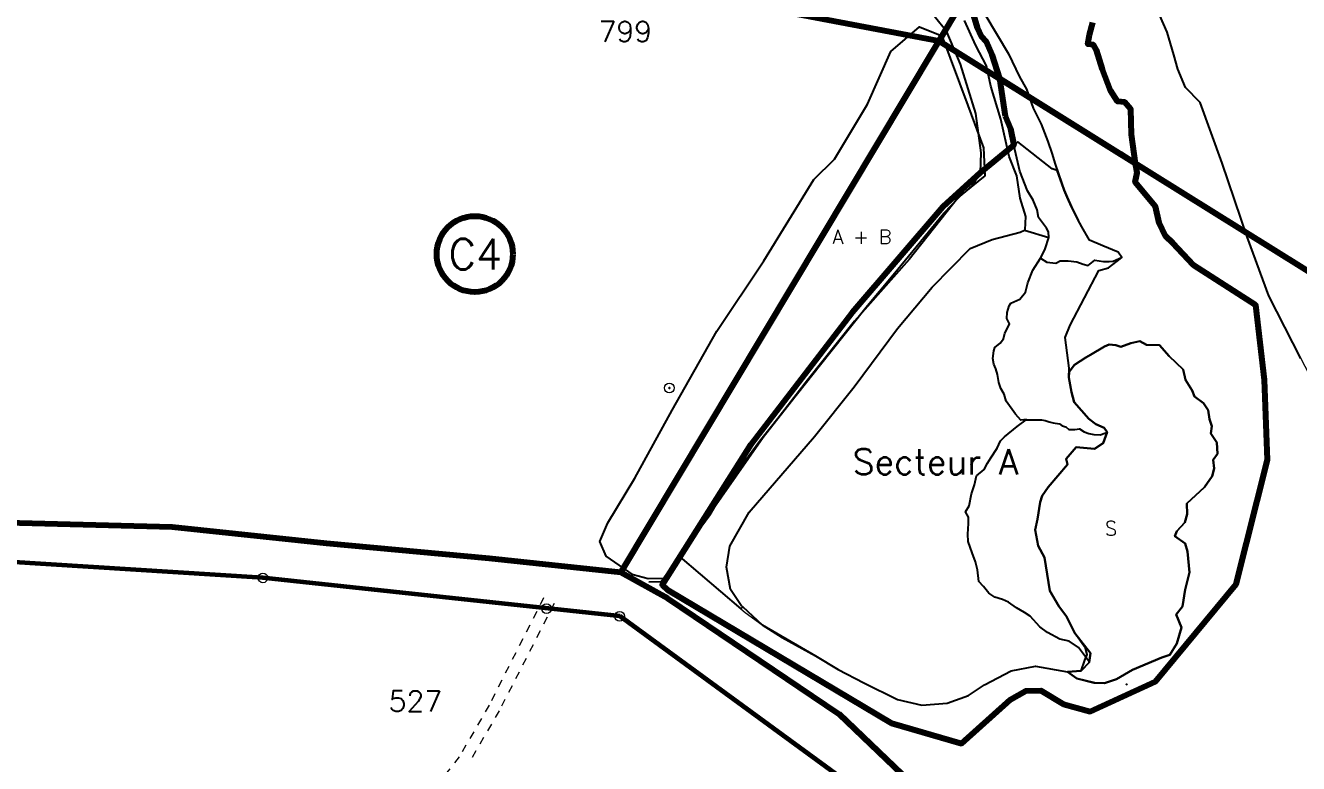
# Model space of a CAD drawing. Extents: x 2520721 to 2521796, y 1155654 to 1156356.
# Drawn here: x 2520989.8 to 2521320.3, y 1155908.1 to 1156099.8 of the extents above; entities that cross this region are included whole.
import ezdxf

# ---------------------------------------------------------------- set-up
doc = ezdxf.new("R2010")
doc.units = 0
doc.linetypes.add('HIDDEN', pattern=[6, 4, -2])
doc.linetypes.add('LINETYPE011', pattern=[4, 2, -2])
doc.layers.get('0').update_dxf_attribs({"linetype": 'CONTINUOUS'})
for name, color, linetype in [('A0240', 7, 'CONTINUOUS'), ('BORD_DE_CHAUSS_E', 7, 'CONTINUOUS'), ('CDS_NATURES', 7, 'CONTINUOUS'), ('G0238', 7, 'CONTINUOUS'), ('PERIM_CUBE_2020', 7, 'CONTINUOUS'), ('POINTS', 7, 'CONTINUOUS'), ('PROJET_CASIER', 7, 'CONTINUOUS'), ('PROPRIETE_IMMEUBLES', 7, 'CONTINUOUS'), ('RAMBLAIS0237', 7, 'CONTINUOUS'), ('S0239', 7, 'CONTINUOUS'), ('STRUCTURES0246', 7, 'CONTINUOUS'), ('TXT-IM', 7, 'CONTINUOUS')]:
    doc.layers.add(name, color=color, linetype=linetype)
doc.styles.get("Standard").update_dxf_attribs({"font": 'simplex'})

# ---------------------------------------------------------------- blocks, each defined once
blk = doc.blocks.new('1')
at = {"layer": 'POINTS', "color": 8, "lineweight": 15}
blk.add_circle((0, 0), 0.7, dxfattribs=at)
at = {"layer": 'POINTS', "color": 7}
blk.add_circle((0, 0), 0.05, dxfattribs=at)
blk = doc.blocks.new('*G609309')
at = {"layer": 'RAMBLAIS0237', "color": 7, "lineweight": 20}
blk.add_polyline3d([(235.12, 0, 0), (249.06, 8.96, 0), (271.15, 23.27, 0), (280.27, 32.48, 0), (282.98, 33.68, 0), (284.03, 36.97, 0), (284.48, 51.13, 0), (283.54, 60.05, 0), (280.72, 61.89, 0), (274.39, 69.14, 0), (268.66, 72.75, 0), (261.3, 95.55, 0), (261.92, 101.84, 0), (260.84, 109.86, 0), (260.25, 115.61, 0), (261.59, 122.96, 0), (264.84, 132.04, 0), (265.4, 137.9, 0), (263.41, 147.44, 0), (259.52, 152.5, 0), (255.86, 155.26, 0), (251.21, 157.17, 0), (243.74, 158.89, 0), (234.07, 158.95, 0), (227.12, 158.88, 0), (218.38, 159.57, 0), (213.46, 160.08, 0), (215.06, 174.72, 0), (209.74, 186.63, 0), (209.27, 194.22, 0), (211.98, 201.75, 0), (215.48, 211.04, 0), (218.17, 217.12, 0), (217.91, 217.68, 0), (217.31, 228.11, 0), (216.51, 233.71, 0), (213.11, 244.6, 0), (211.34, 251.15, 0), (208.84, 254.7, 0), (201.27, 257.32, 0), (198.77, 256.96, 0), (191.9, 254.69, 0), (185.13, 254.72, 0), (181.82, 256.92, 0), (178.87, 260.52, 0), (178.21, 265.47, 0), (178.44, 266.75, 0), (118.93, 280.81, 0), (118.34, 280.95, 0), (49.93, 297.12, 0), (50.04, 296.21, 0), (49.6, 295.34, 0), (48.61, 295.11, 0), (47.49, 293.73, 0), (46.75, 292.14, 0), (47.01, 289.91, 0), (45.67, 286.77, 0), (44.08, 280.61, 0), (42.77, 278.2, 0), (44.56, 270.62, 0), (47.18, 264.15, 0), (51.46, 252.9, 0), (52.35, 250.62, 0), (53.91, 248.38, 0), (56.18, 244.61, 0), (58.1, 242.4, 0), (61.44, 239.56, 0), (62.11, 238.49, 0), (64.15, 234.58, 0), (67.01, 232.95, 0), (66.33, 230.17, 0), (67.68, 227.3, 0), (70.24, 221.81, 0), (71.16, 220.67, 0), (72.7, 219, 0), (74.02, 216.99, 0), (76.99, 209.74, 0), (78.87, 206.32, 0), (80.72, 202.06, 0), (82.47, 196.15, 0), (83.56, 192.43, 0), (85.49, 187.66, 0), (89.36, 183.74, 0), (95.02, 168, 0), (101.57, 148.81, 0), (107.18, 133.51, 0), (115.47, 117.26, 0), (125.68, 97.65, 0), (130, 89.8, 0), (138.6, 86.12, 0), (140.64, 78.97, 0), (146.68, 64.27, 0), (151.27, 59.42, 0), (159.29, 50.64, 0), (159.84, 48.33, 0), (162.07, 47.6, 0), (170.49, 49.05, 0), (182.81, 50.77, 0), (193.53, 43.08, 0), (194.67, 35.35, 0), (196.33, 27.48, 0), (200.45, 11.74, 0), (221.2, 2.19, 0)], close=True, dxfattribs=at)
blk = doc.blocks.new('*G611316')
at = {"layer": 'RAMBLAIS0237', "color": 7, "lineweight": 20}
blk.add_polyline3d([(235.12, 0, 0), (249.06, 8.96, 0), (271.15, 23.27, 0), (280.27, 32.48, 0), (282.98, 33.68, 0), (284.03, 36.97, 0), (284.48, 51.13, 0), (283.54, 60.05, 0), (280.72, 61.89, 0), (274.39, 69.14, 0), (268.66, 72.75, 0), (261.3, 95.55, 0), (261.92, 101.84, 0), (260.84, 109.86, 0), (260.25, 115.61, 0), (261.59, 122.96, 0), (264.84, 132.04, 0), (265.4, 137.9, 0), (263.41, 147.44, 0), (259.52, 152.5, 0), (255.86, 155.26, 0), (251.21, 157.17, 0), (243.74, 158.89, 0), (234.07, 158.95, 0), (227.12, 158.88, 0), (218.38, 159.57, 0), (213.46, 160.08, 0), (215.06, 174.72, 0), (209.74, 186.63, 0), (209.27, 194.22, 0), (211.98, 201.75, 0), (215.48, 211.04, 0), (218.17, 217.12, 0), (217.91, 217.68, 0), (217.31, 228.11, 0), (216.51, 233.71, 0), (213.11, 244.6, 0), (211.34, 251.15, 0), (208.84, 254.7, 0), (201.27, 257.32, 0), (198.77, 256.96, 0), (191.9, 254.69, 0), (185.13, 254.72, 0), (181.82, 256.92, 0), (178.87, 260.52, 0), (178.21, 265.47, 0), (178.44, 266.75, 0), (118.93, 280.81, 0), (118.34, 280.95, 0), (49.93, 297.12, 0), (50.04, 296.21, 0), (49.6, 295.34, 0), (48.61, 295.11, 0), (47.49, 293.73, 0), (46.75, 292.14, 0), (47.01, 289.91, 0), (45.67, 286.77, 0), (44.08, 280.61, 0), (42.77, 278.2, 0), (44.56, 270.62, 0), (47.18, 264.15, 0), (51.46, 252.9, 0), (52.35, 250.62, 0), (53.91, 248.38, 0), (56.18, 244.61, 0), (58.1, 242.4, 0), (61.44, 239.56, 0), (62.11, 238.49, 0), (64.15, 234.58, 0), (67.01, 232.95, 0), (66.33, 230.17, 0), (67.68, 227.3, 0), (70.24, 221.81, 0), (71.16, 220.67, 0), (72.7, 219, 0), (74.02, 216.99, 0), (76.99, 209.74, 0), (78.87, 206.32, 0), (80.72, 202.06, 0), (82.47, 196.15, 0), (83.56, 192.43, 0), (85.49, 187.66, 0), (89.36, 183.74, 0), (95.02, 168, 0), (101.57, 148.81, 0), (107.18, 133.51, 0), (115.47, 117.26, 0), (125.68, 97.65, 0), (130, 89.8, 0), (138.6, 86.12, 0), (140.64, 78.97, 0), (146.68, 64.27, 0), (151.27, 59.42, 0), (159.29, 50.64, 0), (159.84, 48.33, 0), (162.07, 47.6, 0), (170.49, 49.05, 0), (182.81, 50.77, 0), (193.53, 43.08, 0), (194.67, 35.35, 0), (196.33, 27.48, 0), (200.45, 11.74, 0), (221.2, 2.19, 0)], close=True, dxfattribs=at)

msp = doc.modelspace()

# ---------------------------------------------------------------- linework, layer by layer
at = {"layer": 'A0240', "color": 48, "lineweight": 20}
msp.add_polyline3d([(2521156.153, 1155956.155, 0), (2521151.417, 1155956.022, 0), (2521147.598, 1155957.057, 0), (2521140.581, 1155961.943, 0), (2521138.914, 1155965.731, 0), (2521140.958, 1155970.569, 0), (2521147.963, 1155982.173, 0), (2521157.695, 1155999.874, 0), (2521169.319, 1156020.423, 0), (2521181.514, 1156038.668, 0), (2521194.503, 1156059.806, 0), (2521199.865, 1156065.082, 0), (2521208.408, 1156079.402, 0), (2521214.499, 1156093.051, 0), (2521221.876, 1156099.527, 0), (2521227.709, 1156097.107, 0), (2521234.507, 1156079.049, 0), (2521238.537, 1156068.066, 0), (2521238.892, 1156060.759, 0), (2521232.043, 1156055.266, 0), (2521219.275, 1156039.034, 0), (2521205.053, 1156023.002, 0), (2521192.829, 1156007.644, 0), (2521181.286, 1155992.808, 0), (2521170.153, 1155977.418, 0)], close=True, dxfattribs=at)
at = {"layer": 'A0240', "color": 7}
msp.add_polyline3d([(2521156.153, 1155956.155, 0), (2521151.417, 1155956.022, 0), (2521147.598, 1155957.057, 0), (2521140.581, 1155961.943, 0), (2521138.914, 1155965.731, 0), (2521140.958, 1155970.569, 0), (2521147.963, 1155982.173, 0), (2521157.695, 1155999.874, 0), (2521169.319, 1156020.423, 0), (2521181.514, 1156038.668, 0), (2521194.503, 1156059.806, 0), (2521199.865, 1156065.082, 0), (2521208.408, 1156079.402, 0), (2521214.499, 1156093.051, 0), (2521221.876, 1156099.527, 0), (2521227.709, 1156097.107, 0), (2521234.507, 1156079.049, 0), (2521238.537, 1156068.066, 0), (2521238.892, 1156060.759, 0), (2521232.043, 1156055.266, 0), (2521219.275, 1156039.034, 0), (2521205.053, 1156023.002, 0), (2521192.829, 1156007.644, 0), (2521181.286, 1155992.808, 0), (2521170.153, 1155977.418, 0)], close=True, dxfattribs=at)
at = {"layer": 'BORD_DE_CHAUSS_E', "color": 8, "linetype": 'LINETYPE011', "lineweight": 9}
for p, q in [((2521124.319, 1155951.125), (2521110.162, 1155923.252)), ((2521127.052, 1155949.627), (2521112.757, 1155921.746)), ((2521110.162, 1155923.252), (2521102.27, 1155909.653)), ((2521112.757, 1155921.746), (2521104.865, 1155908.147)), ((2521102.388, 1155909.827), (2521089.595, 1155893.538))]:
    msp.add_line(p, q, dxfattribs=at)
at = {"layer": 'CDS_NATURES', "color": 8, "linetype": 'HIDDEN'}
msp.add_line((2521144.063, 1155946.443), (2521144.059, 1155946.331), dxfattribs=at)
at = {"layer": 'G0238', "color": 43, "lineweight": 20}
msp.add_polyline3d([(2521222.52, 1155923.263, 0), (2521229.106, 1155923.744, 0), (2521234.678, 1155925.778, 0), (2521238.766, 1155928.546, 0), (2521245.708, 1155932.127, 0), (2521252.004, 1155933.369, 0), (2521260.347, 1155931.903, 0), (2521263.924, 1155932.125, 0), (2521264.888, 1155934.937, 0), (2521265.497, 1155936.385, 0), (2521264.995, 1155938.018, 0), (2521262.224, 1155941.931, 0), (2521260.104, 1155946.257, 0), (2521258.059, 1155948.984, 0), (2521255.768, 1155952.918, 0), (2521254.373, 1155961.628, 0), (2521252.694, 1155964.655, 0), (2521251.926, 1155968.823, 0), (2521252.59, 1155971.58, 0), (2521253.254, 1155976.017, 0), (2521253.813, 1155977.593, 0), (2521255.292, 1155979.892, 0), (2521260.308, 1155985.806, 0), (2521260.018, 1155987.258, 0), (2521262.579, 1155990.258, 0), (2521267.366, 1155989.845, 0), (2521269.649, 1155991.338, 0), (2521270.683, 1155994.17, 0), (2521269.829, 1155995.254, 0), (2521267.705, 1155996.22, 0), (2521265.906, 1155997.607, 0), (2521262.1, 1156001.978, 0), (2521261.347, 1156004.576, 0), (2521260.687, 1156008.409, 0), (2521260.741, 1156010.839, 0), (2521259.744, 1156018.784, 0), (2521261.05, 1156021.979, 0), (2521268.442, 1156036.201, 0), (2521270.994, 1156036.886, 0), (2521273.221, 1156038.622, 0), (2521274.455, 1156039.518, 0), (2521273.508, 1156040.914, 0), (2521269.534, 1156042.572, 0), (2521266.09, 1156044.053, 0), (2521264.048, 1156047.487, 0), (2521263.008, 1156049.417, 0), (2521262.928, 1156049.642, 0), (2521261.406, 1156052.752, 0), (2521260.297, 1156055.189, 0), (2521259.496, 1156057.079, 0), (2521258.852, 1156058.759, 0), (2521257.67, 1156062.184, 0), (2521256.33, 1156062.557, 0), (2521247.471, 1156069.605, 0), (2521246.567, 1156068.863, 0), (2521246.433, 1156068.752, 0), (2521238.808, 1156062.493, 0), (2521238.892, 1156060.759, 0), (2521232.043, 1156055.266, 0), (2521219.275, 1156039.034, 0), (2521205.053, 1156023.002, 0), (2521181.286, 1155992.808, 0), (2521159.682, 1155961.742, 0), (2521175.501, 1155948.269, 0), (2521176.022, 1155948.756, 0), (2521181.104, 1155944.106, 0), (2521194.895, 1155936.013, 0), (2521200.806, 1155932.51, 0), (2521207.44, 1155929.073, 0), (2521216.206, 1155924.717, 0)], close=True, dxfattribs=at)
at = {"layer": 'PERIM_CUBE_2020', "color": 242, "lineweight": 100}
msp.add_polyline3d([(2521235.663, 1156103.414, 0), (2521236.875, 1156099.348, 0), (2521237.964, 1156097.044, 0), (2521239.187, 1156095.64, 0), (2521240.727, 1156092.3, 0), (2521242.656, 1156086.021, 0), (2521274.144, 1156066.375, 0), (2521274.151, 1156066.448, 0), (2521278.048, 1156063.939, 0), (2521277.007, 1156071.539, 0), (2521276.811, 1156078.069, 0), (2521275.235, 1156079.902, 0), (2521273.327, 1156080.044, 0), (2521271.501, 1156082.946, 0), (2521269.47, 1156088.381, 0), (2521267.883, 1156093.444, 0), (2521267.119, 1156094.775, 0), (2521265.638, 1156095.025, 0), (2521266.096, 1156097.425, 0), (2521266.946, 1156100.582, 0)], dxfattribs=at)
msp.add_polyline3d([(2521244.132, 1156076.297, 0), (2521245.56, 1156072.981, 0), (2521246.434, 1156068.754, 0), (2521237.668, 1156061.557, 0), (2521227.934, 1156052.734, 0), (2521204.392, 1156025.26, 0), (2521178.117, 1155990.93, 0), (2521155.102, 1155954.49, 0), (2521156.482, 1155953.218, 0), (2521214.673, 1155918.584, 0), (2521232.821, 1155913.291, 0), (2521245.53, 1155924.667, 0), (2521249.51, 1155926.969, 0), (2521253.393, 1155927.065, 0), (2521259.339, 1155923.469, 0), (2521266.204, 1155921.597, 0), (2521283.211, 1155929.379, 0), (2521304.184, 1155954.674, 0), (2521312.249, 1155987.009, 0), (2521311.494, 1156007.793, 0), (2521309.21, 1156027.163, 0), (2521293.094, 1156037.543, 0), (2521287.723, 1156043.265, 0), (2521285.808, 1156045.136, 0), (2521284.17, 1156048.548, 0), (2521283.202, 1156052.791, 0), (2521277.947, 1156059.127, 0), (2521278.424, 1156061.59, 0), (2521278.048, 1156063.939, 0), (2521242.656, 1156086.021, 0)], close=True, dxfattribs=at)
at = {"layer": 'PROJET_CASIER', "color": 7, "lineweight": 120}
for points in [[(2521144.364, 1155957.712, 0), (2521292.586, 1156205.505, 0)], [(2521016.974, 1156135.699, 0), (2521226.969, 1156095.809, 0), (2521495.073, 1155928.526, 0)], [(2521312.443, 1155801.203, 0), (2521306.985, 1155807.982, 0), (2521276.151, 1155845.638, 0), (2521235.733, 1155887.605, 0), (2521201.032, 1155920.862, 0), (2521156.591, 1155950.928, 0), (2521144.364, 1155957.712, 0), (2521110.132, 1155961.356, 0), (2521067.905, 1155965.27, 0), (2521027.843, 1155969.489, 0), (2520958.347, 1155971.302, 0), (2520955.121, 1155973.504, 0), (2520948.21, 1155981.752, 0), (2520921.875, 1156016.207, 0), (2520916.547, 1156023.439, 0)]]:
    msp.add_polyline3d(points, dxfattribs=at)
at = {"layer": 'PROJET_CASIER', "color": 41}
msp.add_polyline3d([(2521275.814, 1155928.49, 0), (2521275.693, 1155928.584, 0), (2521275.656, 1155928.651, 0), (2521275.742, 1155928.634, 0), (2521275.814, 1155928.49, 0)], close=True, dxfattribs=at)
at = {"layer": 'PROJET_CASIER', "color": 7, "lineweight": 120}
msp.add_circle((2521106.441, 1156040.45), 9.879, dxfattribs=at)
at = {"layer": 'PROPRIETE_IMMEUBLES', "color": 8, "lineweight": 60}
for points in [[(2521144.059, 1155946.331, 0), (2521051.416, 1155956.304, 0), (2520950.965, 1155962.631, 0), (2520869.449, 1156066.683, 0)], [(2521326.965, 1155764.932, 0), (2521303.693, 1155793.739, 0), (2521273.169, 1155831.387, 0), (2521255.401, 1155849.883, 0), (2521205.516, 1155901.37, 0), (2521144.059, 1155946.331, 0)]]:
    msp.add_polyline3d(points, dxfattribs=at)
at = {"layer": 'S0239', "color": 7}
msp.add_polyline3d([(2521222.52, 1155923.263, 0), (2521229.106, 1155923.744, 0), (2521234.678, 1155925.778, 0), (2521238.766, 1155928.546, 0), (2521245.708, 1155932.127, 0), (2521252.004, 1155933.369, 0), (2521260.347, 1155931.903, 0), (2521263.924, 1155932.125, 0), (2521264.888, 1155934.937, 0), (2521265.497, 1155936.385, 0), (2521264.995, 1155938.018, 0), (2521262.224, 1155941.931, 0), (2521260.104, 1155946.257, 0), (2521258.059, 1155948.984, 0), (2521255.768, 1155952.918, 0), (2521254.373, 1155961.628, 0), (2521252.694, 1155964.655, 0), (2521251.926, 1155968.823, 0), (2521252.59, 1155971.58, 0), (2521253.254, 1155976.017, 0), (2521253.813, 1155977.593, 0), (2521255.292, 1155979.892, 0), (2521260.308, 1155985.806, 0), (2521260.018, 1155987.258, 0), (2521262.579, 1155990.258, 0), (2521267.366, 1155989.845, 0), (2521269.649, 1155991.338, 0), (2521270.683, 1155994.17, 0), (2521269.829, 1155995.254, 0), (2521267.705, 1155996.22, 0), (2521265.906, 1155997.607, 0), (2521262.1, 1156001.978, 0), (2521261.347, 1156004.576, 0), (2521260.687, 1156008.409, 0), (2521260.741, 1156010.839, 0), (2521259.744, 1156018.784, 0), (2521261.05, 1156021.979, 0), (2521268.442, 1156036.201, 0), (2521270.994, 1156036.886, 0), (2521273.221, 1156038.622, 0), (2521274.455, 1156039.518, 0), (2521273.508, 1156040.914, 0), (2521269.534, 1156042.572, 0), (2521266.09, 1156044.053, 0), (2521264.048, 1156047.487, 0), (2521263.008, 1156049.417, 0), (2521262.928, 1156049.642, 0), (2521261.406, 1156052.752, 0), (2521260.297, 1156055.189, 0), (2521259.496, 1156057.079, 0), (2521258.852, 1156058.759, 0), (2521257.67, 1156062.184, 0), (2521256.33, 1156062.557, 0), (2521247.471, 1156069.605, 0), (2521246.567, 1156068.863, 0), (2521246.433, 1156068.752, 0), (2521238.808, 1156062.493, 0), (2521238.892, 1156060.759, 0), (2521232.043, 1156055.266, 0), (2521219.275, 1156039.034, 0), (2521205.053, 1156023.002, 0), (2521181.286, 1155992.808, 0), (2521159.682, 1155961.742, 0), (2521175.501, 1155948.269, 0), (2521176.022, 1155948.756, 0), (2521181.104, 1155944.106, 0), (2521194.895, 1155936.013, 0), (2521200.806, 1155932.51, 0), (2521207.44, 1155929.073, 0), (2521216.206, 1155924.717, 0)], close=True, dxfattribs=at)
at = {"layer": 'S0239', "color": 8, "lineweight": 20}
msp.add_polyline3d([(2521267.416, 1155929.021, 0), (2521269.999, 1155928.978, 0), (2521273.056, 1155929.968, 0), (2521277.233, 1155932.38, 0), (2521284.804, 1155935.614, 0), (2521286.929, 1155936.27, 0), (2521288.765, 1155939.249, 0), (2521289.973, 1155943.409, 0), (2521288.554, 1155946.76, 0), (2521290.193, 1155948.852, 0), (2521290.908, 1155953.322, 0), (2521292.045, 1155957.711, 0), (2521291.542, 1155963.117, 0), (2521290.913, 1155965.213, 0), (2521288.209, 1155967.108, 0), (2521288.719, 1155968.437, 0), (2521290.855, 1155970.653, 0), (2521291.457, 1155972.841, 0), (2521291.332, 1155975.616, 0), (2521295.947, 1155979.877, 0), (2521297.938, 1155982.769, 0), (2521298.461, 1155984.71, 0), (2521298.18, 1155987.02, 0), (2521299.322, 1155988.499, 0), (2521299.122, 1155991.478, 0), (2521297.536, 1155993.859, 0), (2521297.814, 1155995.699, 0), (2521297.187, 1155997.56, 0), (2521296.834, 1155999.87, 0), (2521295.661, 1156001.713, 0), (2521293.352, 1156003.428, 0), (2521292.751, 1156004.962, 0), (2521290.98, 1156007.781, 0), (2521290.419, 1156010.491, 0), (2521286.789, 1156013.873, 0), (2521284.199, 1156016.783, 0), (2521280.88, 1156016.867, 0), (2521279.1, 1156017.82, 0), (2521276.786, 1156017.298, 0), (2521274.162, 1156016.344, 0), (2521272.892, 1156016.796, 0), (2521271.142, 1156016.917, 0), (2521269.962, 1156016.427, 0), (2521266.356, 1156014.264, 0), (2521265.071, 1156013.56, 0), (2521262.145, 1156011.691, 0), (2521260.816, 1156009.878, 0), (2521260.687, 1156008.409, 0), (2521261.347, 1156004.576, 0), (2521262.1, 1156001.978, 0), (2521265.906, 1155997.607, 0), (2521267.705, 1155996.22, 0), (2521269.829, 1155995.254, 0), (2521270.683, 1155994.17, 0), (2521269.649, 1155991.338, 0), (2521267.366, 1155989.845, 0), (2521262.579, 1155990.258, 0), (2521260.018, 1155987.258, 0), (2521260.308, 1155985.806, 0), (2521255.292, 1155979.892, 0), (2521253.813, 1155977.593, 0), (2521253.254, 1155976.017, 0), (2521252.59, 1155971.58, 0), (2521251.926, 1155968.823, 0), (2521252.694, 1155964.655, 0), (2521254.373, 1155961.628, 0), (2521255.768, 1155952.918, 0), (2521258.059, 1155948.984, 0), (2521260.104, 1155946.257, 0), (2521262.224, 1155941.931, 0), (2521266.326, 1155936.755, 0), (2521265.947, 1155934.301, 0), (2521263.924, 1155932.125, 0), (2521260.347, 1155931.903, 0), (2521262.808, 1155930.199, 0), (2521267.204, 1155929.075, 0)], close=True, dxfattribs=at)
at = {"layer": 'S0239', "color": 8}
msp.add_polyline3d([(2521267.416, 1155929.021, 0), (2521269.999, 1155928.978, 0), (2521273.056, 1155929.968, 0), (2521277.233, 1155932.38, 0), (2521284.804, 1155935.614, 0), (2521286.929, 1155936.27, 0), (2521288.765, 1155939.249, 0), (2521289.973, 1155943.409, 0), (2521288.554, 1155946.76, 0), (2521290.193, 1155948.852, 0), (2521290.908, 1155953.322, 0), (2521292.045, 1155957.711, 0), (2521291.542, 1155963.117, 0), (2521290.913, 1155965.213, 0), (2521288.209, 1155967.108, 0), (2521288.719, 1155968.437, 0), (2521290.855, 1155970.653, 0), (2521291.457, 1155972.841, 0), (2521291.332, 1155975.616, 0), (2521295.947, 1155979.877, 0), (2521297.938, 1155982.769, 0), (2521298.461, 1155984.71, 0), (2521298.18, 1155987.02, 0), (2521299.322, 1155988.499, 0), (2521299.122, 1155991.478, 0), (2521297.536, 1155993.859, 0), (2521297.814, 1155995.699, 0), (2521297.187, 1155997.56, 0), (2521296.834, 1155999.87, 0), (2521295.661, 1156001.713, 0), (2521293.352, 1156003.428, 0), (2521292.751, 1156004.962, 0), (2521290.98, 1156007.781, 0), (2521290.419, 1156010.491, 0), (2521286.789, 1156013.873, 0), (2521284.199, 1156016.783, 0), (2521280.88, 1156016.867, 0), (2521279.1, 1156017.82, 0), (2521276.786, 1156017.298, 0), (2521274.162, 1156016.344, 0), (2521272.892, 1156016.796, 0), (2521271.142, 1156016.917, 0), (2521269.962, 1156016.427, 0), (2521266.356, 1156014.264, 0), (2521265.071, 1156013.56, 0), (2521262.145, 1156011.691, 0), (2521260.816, 1156009.878, 0), (2521260.687, 1156008.409, 0), (2521261.347, 1156004.576, 0), (2521262.1, 1156001.978, 0), (2521265.906, 1155997.607, 0), (2521267.705, 1155996.22, 0), (2521269.829, 1155995.254, 0), (2521270.683, 1155994.17, 0), (2521269.649, 1155991.338, 0), (2521267.366, 1155989.845, 0), (2521262.579, 1155990.258, 0), (2521260.018, 1155987.258, 0), (2521260.308, 1155985.806, 0), (2521255.292, 1155979.892, 0), (2521253.813, 1155977.593, 0), (2521253.254, 1155976.017, 0), (2521252.59, 1155971.58, 0), (2521251.926, 1155968.823, 0), (2521252.694, 1155964.655, 0), (2521254.373, 1155961.628, 0), (2521255.768, 1155952.918, 0), (2521258.059, 1155948.984, 0), (2521260.104, 1155946.257, 0), (2521262.224, 1155941.931, 0), (2521266.326, 1155936.755, 0), (2521265.947, 1155934.301, 0), (2521263.924, 1155932.125, 0), (2521260.347, 1155931.903, 0), (2521262.808, 1155930.199, 0), (2521267.204, 1155929.075, 0)], close=True, dxfattribs=at)
at = {"layer": 'STRUCTURES0246', "color": 7}
for points in [[(2521151.637, 1155955.309, 0), (2521154.797, 1155955.365, 0), (2521157.566, 1155959.239, 0), (2521167.539, 1155972.751, 0), (2521172.075, 1155980.512, 0), (2521180.394, 1155991.82, 0), (2521187.91, 1156001.303, 0), (2521198.559, 1156014.677, 0), (2521208.398, 1156027.111, 0), (2521215.121, 1156035.023, 0), (2521228.259, 1156051.058, 0), (2521232.342, 1156055.289, 0), (2521235.666, 1156058.38, 0), (2521237.728, 1156061.646, 0), (2521237.901, 1156066.74, 0), (2521236.554, 1156076.965, 0), (2521232.539, 1156089.753, 0), (2521229.051, 1156098.217, 0), (2521225.846, 1156102.164, 0)], [(2521238.868, 1156102.782, 0), (2521245.006, 1156092.453, 0), (2521247.882, 1156086.463, 0), (2521249.698, 1156083.305, 0), (2521251.42, 1156078.353, 0), (2521253.55, 1156074.194, 0), (2521255.237, 1156069.728, 0), (2521256.323, 1156066.624, 0), (2521257.118, 1156063.781, 0), (2521258.852, 1156058.759, 0), (2521259.496, 1156057.079, 0), (2521260.297, 1156055.189, 0), (2521261.406, 1156052.752, 0), (2521263.116, 1156049.259, 0)], [(2521320.939, 1156013.332, 0), (2521312.65, 1156029.584, 0), (2521307.034, 1156044.883, 0), (2521300.487, 1156064.076, 0), (2521294.831, 1156079.81, 0), (2521290.958, 1156083.73, 0), (2521289.029, 1156088.499, 0), (2521287.935, 1156092.224, 0), (2521286.189, 1156098.128, 0), (2521284.336, 1156102.389, 0)], [(2521249.36, 1156046.746, 0), (2521249.533, 1156050.186, 0), (2521248.071, 1156054.944, 0), (2521247.166, 1156060.779, 0), (2521245.193, 1156065.778, 0), (2521243.006, 1156075.476, 0), (2521240.444, 1156084.097, 0), (2521239.291, 1156089.336, 0), (2521236.585, 1156094.65, 0), (2521233.603, 1156101.154, 0)], [(2521253.457, 1156039.468, 0), (2521254.588, 1156041.842, 0), (2521255.463, 1156044.763, 0), (2521255.452, 1156046.19, 0), (2521254.873, 1156047.177, 0), (2521252.849, 1156049.921, 0), (2521252.466, 1156051.959, 0), (2521251.46, 1156054.483, 0), (2521249.968, 1156056.875, 0), (2521247.945, 1156062.021, 0), (2521246.669, 1156067.619, 0), (2521245.56, 1156072.981, 0), (2521244.132, 1156076.297, 0), (2521242.934, 1156085.118, 0), (2521240.727, 1156092.3, 0), (2521239.187, 1156095.64, 0), (2521237.964, 1156097.044, 0), (2521236.875, 1156099.348, 0), (2521236.321, 1156101.294, 0)], [(2521176.022, 1155948.756, 0), (2521181.104, 1155944.106, 0), (2521186.276, 1155940.854, 0), (2521194.895, 1155936.013, 0), (2521200.806, 1155932.51, 0), (2521207.44, 1155929.073, 0), (2521216.206, 1155924.717, 0), (2521222.52, 1155923.263, 0), (2521229.106, 1155923.744, 0), (2521234.678, 1155925.778, 0), (2521238.766, 1155928.546, 0), (2521245.708, 1155932.127, 0), (2521252.004, 1155933.369, 0), (2521260.347, 1155931.903, 0), (2521263.924, 1155932.125, 0), (2521265.945, 1155934.289, 0), (2521266.326, 1155936.755, 0), (2521262.224, 1155941.931, 0), (2521260.104, 1155946.257, 0), (2521258.059, 1155948.984, 0), (2521255.768, 1155952.918, 0), (2521254.373, 1155961.628, 0), (2521252.694, 1155964.655, 0), (2521251.926, 1155968.823, 0), (2521252.59, 1155971.58, 0), (2521253.254, 1155976.017, 0), (2521253.813, 1155977.593, 0), (2521255.292, 1155979.892, 0), (2521260.308, 1155985.806, 0), (2521260.018, 1155987.258, 0), (2521262.579, 1155990.258, 0), (2521267.366, 1155989.845, 0), (2521269.649, 1155991.338, 0), (2521270.683, 1155994.17, 0), (2521269.829, 1155995.254, 0), (2521267.705, 1155996.22, 0), (2521265.906, 1155997.607, 0), (2521262.1, 1156001.978, 0), (2521261.347, 1156004.576, 0), (2521260.687, 1156008.409, 0), (2521260.741, 1156010.839, 0), (2521259.744, 1156018.784, 0), (2521261.05, 1156021.979, 0), (2521268.442, 1156036.201, 0), (2521270.994, 1156036.886, 0), (2521273.221, 1156038.622, 0), (2521274.455, 1156039.518, 0), (2521273.508, 1156040.914, 0), (2521269.534, 1156042.572, 0), (2521266.09, 1156044.053, 0), (2521264.048, 1156047.487, 0), (2521262.995, 1156049.441, 0)], [(2521175.796, 1155948.895, 0), (2521172.85, 1155953.291, 0), (2521171.824, 1155959.118, 0), (2521172.666, 1155964.569, 0), (2521177.718, 1155973.397, 0), (2521194.65, 1155993.05, 0), (2521204.947, 1156005.937, 0), (2521216.171, 1156021.129, 0), (2521225.182, 1156031.861, 0), (2521235.047, 1156041.857, 0), (2521240.757, 1156044.208, 0), (2521248.088, 1156046.155, 0), (2521249.205, 1156046.677, 0), (2521255.496, 1156044.722, 0)], [(2521249.673, 1155997.427, 0), (2521248.273, 1155997.255, 0), (2521246.847, 1155998.85, 0), (2521244.394, 1156002.259, 0), (2521243.896, 1156004.01, 0), (2521243.077, 1156005.509, 0), (2521242.499, 1156007.069, 0), (2521242.141, 1156009.13, 0), (2521241.759, 1156010.593, 0), (2521241.206, 1156011.828, 0), (2521240.977, 1156013.268, 0), (2521241.198, 1156015.329, 0), (2521241.514, 1156016.164, 0), (2521242.872, 1156017.294, 0), (2521243.702, 1156018.403, 0), (2521244.055, 1156019.924, 0), (2521244.76, 1156021.15, 0), (2521245.264, 1156022.354, 0), (2521244.628, 1156023.666, 0), (2521244.674, 1156025.253, 0), (2521245.203, 1156026.985, 0), (2521245.644, 1156027.685, 0), (2521247.225, 1156028.41, 0), (2521248.003, 1156028.717, 0), (2521249.462, 1156030.575, 0), (2521250.071, 1156033.002, 0), (2521251.333, 1156036.28, 0), (2521253.332, 1156039.355, 0), (2521254.97, 1156038.322, 0), (2521257.311, 1156038.081, 0), (2521258.457, 1156038.676, 0), (2521260.53, 1156038.683, 0), (2521262.804, 1156038.408, 0), (2521264.435, 1156037.776, 0), (2521265.719, 1156037.452, 0), (2521267.474, 1156038.872, 0), (2521269.682, 1156038.5, 0), (2521271.144, 1156038.489, 0), (2521272.177, 1156038.621, 0), (2521274.413, 1156039.572, 0)], [(2521260.816, 1156009.878, 0), (2521262.145, 1156011.691, 0), (2521265.071, 1156013.56, 0), (2521266.356, 1156014.264, 0), (2521269.962, 1156016.427, 0), (2521271.142, 1156016.917, 0), (2521272.892, 1156016.796, 0), (2521274.162, 1156016.344, 0), (2521276.786, 1156017.298, 0), (2521279.1, 1156017.82, 0), (2521280.88, 1156016.867, 0), (2521284.199, 1156016.783, 0), (2521286.789, 1156013.873, 0), (2521290.419, 1156010.491, 0), (2521290.98, 1156007.781, 0), (2521292.751, 1156004.962, 0), (2521293.352, 1156003.428, 0), (2521295.661, 1156001.713, 0), (2521296.834, 1155999.87, 0), (2521297.187, 1155997.56, 0), (2521297.814, 1155995.699, 0), (2521297.536, 1155993.859, 0), (2521299.122, 1155991.478, 0), (2521299.322, 1155988.499, 0), (2521298.18, 1155987.02, 0), (2521298.461, 1155984.71, 0), (2521297.938, 1155982.769, 0), (2521295.947, 1155979.877, 0), (2521291.332, 1155975.616, 0), (2521291.457, 1155972.841, 0), (2521290.855, 1155970.653, 0), (2521288.719, 1155968.437, 0), (2521288.209, 1155967.108, 0), (2521290.913, 1155965.213, 0), (2521291.542, 1155963.117, 0), (2521292.045, 1155957.711, 0), (2521290.908, 1155953.322, 0), (2521290.193, 1155948.852, 0), (2521288.554, 1155946.76, 0), (2521289.973, 1155943.409, 0), (2521288.765, 1155939.249, 0), (2521286.929, 1155936.27, 0), (2521284.804, 1155935.614, 0), (2521277.233, 1155932.38, 0), (2521273.056, 1155929.968, 0), (2521269.999, 1155928.978, 0), (2521267.416, 1155929.021, 0), (2521262.808, 1155930.199, 0), (2521260.347, 1155931.903, 0), (2521263.924, 1155932.125, 0), (2521265.947, 1155934.301, 0), (2521266.326, 1155936.755, 0), (2521262.224, 1155941.931, 0), (2521260.104, 1155946.257, 0), (2521258.059, 1155948.984, 0), (2521255.768, 1155952.918, 0), (2521254.373, 1155961.628, 0), (2521252.694, 1155964.655, 0), (2521251.926, 1155968.823, 0), (2521252.59, 1155971.58, 0), (2521253.254, 1155976.017, 0), (2521253.813, 1155977.593, 0), (2521255.292, 1155979.892, 0), (2521260.308, 1155985.806, 0), (2521260.018, 1155987.258, 0), (2521262.579, 1155990.258, 0), (2521267.366, 1155989.845, 0), (2521269.649, 1155991.338, 0), (2521270.683, 1155994.17, 0), (2521269.829, 1155995.254, 0), (2521267.705, 1155996.22, 0), (2521265.906, 1155997.607, 0), (2521262.1, 1156001.978, 0), (2521261.347, 1156004.576, 0), (2521260.687, 1156008.409, 0), (2521260.816, 1156009.878, 0), (2521262.145, 1156011.691, 0), (2521265.071, 1156013.56, 0), (2521266.356, 1156014.264, 0), (2521269.962, 1156016.427, 0), (2521271.142, 1156016.917, 0), (2521272.892, 1156016.796, 0), (2521274.162, 1156016.344, 0), (2521276.786, 1156017.298, 0), (2521279.1, 1156017.82, 0), (2521280.88, 1156016.867, 0), (2521284.199, 1156016.783, 0), (2521286.789, 1156013.873, 0), (2521290.419, 1156010.491, 0), (2521290.98, 1156007.781, 0), (2521292.751, 1156004.962, 0), (2521293.352, 1156003.428, 0), (2521295.661, 1156001.713, 0), (2521296.834, 1155999.87, 0), (2521297.187, 1155997.56, 0), (2521297.814, 1155995.699, 0), (2521297.536, 1155993.859, 0), (2521299.122, 1155991.478, 0), (2521299.322, 1155988.499, 0), (2521298.18, 1155987.02, 0), (2521298.461, 1155984.71, 0), (2521297.938, 1155982.769, 0), (2521295.947, 1155979.877, 0), (2521291.332, 1155975.616, 0), (2521291.457, 1155972.841, 0), (2521290.855, 1155970.653, 0), (2521288.719, 1155968.437, 0), (2521288.209, 1155967.108, 0), (2521290.913, 1155965.213, 0), (2521291.542, 1155963.117, 0), (2521292.045, 1155957.711, 0), (2521290.908, 1155953.322, 0), (2521290.193, 1155948.852, 0), (2521288.554, 1155946.76, 0), (2521289.973, 1155943.409, 0), (2521288.765, 1155939.249, 0), (2521286.929, 1155936.27, 0), (2521284.804, 1155935.614, 0), (2521277.233, 1155932.38, 0), (2521273.056, 1155929.968, 0), (2521269.999, 1155928.978, 0)], [(2521266.101, 1155934.398, 0), (2521263.168, 1155938.23, 0), (2521260.801, 1155939.853, 0), (2521258.37, 1155940.397, 0), (2521255.128, 1155942.096, 0), (2521253.188, 1155943.627, 0), (2521250.68, 1155946.353, 0), (2521249.214, 1155947.347, 0), (2521247.101, 1155948.509, 0), (2521245.052, 1155949.952, 0), (2521243.454, 1155950.691, 0), (2521241.461, 1155951.257, 0), (2521239.924, 1155952.331, 0), (2521238.499, 1155954.03, 0), (2521237.287, 1155955.407, 0), (2521236.949, 1155958.432, 0), (2521236.461, 1155960.471, 0), (2521235.635, 1155962.771, 0), (2521234.578, 1155965.798, 0), (2521234.436, 1155967.655, 0), (2521234.612, 1155970.423, 0), (2521234.622, 1155972.116, 0), (2521233.882, 1155973.447, 0), (2521234.791, 1155975.067, 0), (2521235.402, 1155978.103, 0), (2521236.228, 1155980.445, 0), (2521236.713, 1155982.792, 0), (2521238.747, 1155984.432, 0), (2521239.565, 1155986.109, 0), (2521240.481, 1155987.516, 0), (2521242.07, 1155989.995, 0), (2521242.986, 1155991.9, 0), (2521243.984, 1155992.986, 0), (2521247.311, 1155995.648, 0), (2521249.585, 1155997.406, 0), (2521253.628, 1155997.363, 0), (2521254.55, 1155997.208, 0), (2521255.616, 1155996.884, 0), (2521256.622, 1155996.574, 0), (2521258.239, 1155996.325, 0), (2521258.971, 1155995.848, 0), (2521259.949, 1155995.586, 0), (2521260.693, 1155994.898, 0), (2521262.236, 1155994.893, 0), (2521263.441, 1155995.057, 0), (2521264.694, 1155994.247, 0), (2521265.855, 1155993.778, 0), (2521267.207, 1155993.6, 0), (2521268.79, 1155993.502, 0), (2521270.07, 1155993.931, 0), (2521270.72, 1155994.148, 0)]]:
    msp.add_polyline3d(points, dxfattribs=at)
at = {"layer": 'STRUCTURES0246', "color": 43, "lineweight": 20}
for points in [[(2521246.434, 1156068.754, 0), (2521247.471, 1156069.605, 0), (2521256.33, 1156062.557, 0), (2521257.67, 1156062.184, 0)], [(2521246.434, 1156068.754, 0), (2521238.808, 1156062.493, 0), (2521238.892, 1156060.759, 0), (2521232.043, 1156055.266, 0), (2521219.275, 1156039.034, 0), (2521205.053, 1156023.002, 0), (2521181.286, 1155992.808, 0), (2521159.682, 1155961.742, 0), (2521176.644, 1155947.295, 0), (2521181.104, 1155944.106, 0), (2521194.895, 1155936.013, 0), (2521200.806, 1155932.51, 0), (2521207.44, 1155929.073, 0), (2521216.206, 1155924.717, 0), (2521222.52, 1155923.263, 0), (2521229.106, 1155923.744, 0), (2521234.678, 1155925.778, 0), (2521238.766, 1155928.546, 0), (2521245.708, 1155932.127, 0), (2521252.004, 1155933.369, 0), (2521260.347, 1155931.903, 0), (2521263.924, 1155932.125, 0), (2521264.888, 1155934.937, 0), (2521265.497, 1155936.385, 0), (2521264.995, 1155938.018, 0), (2521262.224, 1155941.931, 0), (2521260.104, 1155946.257, 0), (2521258.059, 1155948.984, 0), (2521255.768, 1155952.918, 0), (2521254.373, 1155961.628, 0), (2521252.694, 1155964.655, 0), (2521251.926, 1155968.823, 0), (2521252.437, 1155970.945, 0)]]:
    msp.add_polyline3d(points, dxfattribs=at)

# ---------------------------------------------------------------- block references
at = {"color": 0}
msp.add_blockref('*G609309', (2521205.466, 1155896.072), dxfattribs=at)
at = {"layer": 'POINTS', "color": 0, "xscale": 1.8, "yscale": 1.8, "zscale": 1.8}
for p in [(2521156.964, 1156005.643, 674.971), (2521051.416, 1155956.304), (2521125.073, 1155948.309), (2521144.059, 1155946.331)]:
    msp.add_blockref('1', p, dxfattribs=at)
at = {"layer": 'RAMBLAIS0237', "color": 7}
msp.add_blockref('*G611316', (2521205.466, 1155896.072), dxfattribs=at)

# ---------------------------------------------------------------- texts
at = {"layer": 'A0240', "color": 7}
msp.add_text('A + B', height=3.696, dxfattribs=at).set_placement((2521199.312, 1156043.071))
at = {"layer": 'PERIM_CUBE_2020', "color": 242, "lineweight": 9}
msp.add_text('Secteur A', height=6.6, dxfattribs=at).set_placement((2521204.561, 1155983.171))
at = {"layer": 'PROJET_CASIER', "color": 7, "lineweight": 9}
msp.add_text('C4', height=7.92, dxfattribs=at).set_placement((2521099.641, 1156036.45))
at = {"layer": 'S0239', "color": 8}
msp.add_text('S', height=3.696, dxfattribs=at).set_placement((2521270.062, 1155967.321))
at = {"layer": 'TXT-IM', "color": 8}
for s, p in [('799', (2521138.562, 1156095.571)), ('527', (2521084.061, 1155921.571))]:
    msp.add_text(s, height=5.412, dxfattribs=at).set_placement(p)

doc.saveas('drawing.dxf')
